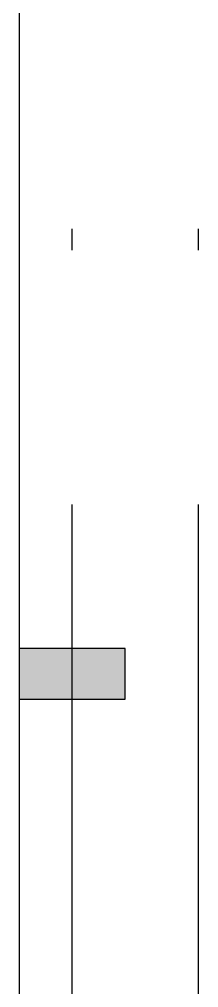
# Model space of a CAD drawing. Header units: metres. Extents: x 0 to 8715937, y -236336 to 216.
# Drawn here: x 109.8 to 110.648, y 95.199 to 99.769 of the extents above; entities that cross this region are included whole.
import ezdxf

# ---------------------------------------------------------------- set-up
doc = ezdxf.new("R2010")
doc.units = ezdxf.units.M
doc.header["$MEASUREMENT"] = 0
doc.linetypes.add('ACAD_ISO10W100', pattern=[18, 12, -3, 0, -3])
for name, color, linetype in [('0-BLOCK-ARQUITECTURA', 7, 'Continuous'), ('0-BLOCK-ESTRUCTURA', 7, 'Continuous'), ('COLUMNAS', 210, 'Continuous'), ('COLUMNAS HATCH', 251, 'Continuous'), ('EJES', 251, 'ACAD_ISO10W100'), ('MURO', 4, 'Continuous')]:
    doc.layers.add(name, color=color, linetype=linetype)

# ---------------------------------------------------------------- blocks, each defined once
blk = doc.blocks.new('DPM-ARQUITECTURA')
at = {"layer": 'MURO', "ltscale": 0.1}
blk.add_line((22.0801, 93.1343), (22.0801, 103.2229), dxfattribs=at)
blk = doc.blocks.new('COLUMNA 0.24 x 0.50')
at = {"layer": 'COLUMNAS HATCH', "ltscale": 0.1}
blk.add_hatch(color=256, dxfattribs=at).paths.add_polyline_path([(0.5, 0), (0.5, -0.24), (0, -0.24), (0, 0)])
at = {"layer": 'COLUMNAS', "ltscale": 0.1}
blk.add_lwpolyline([(0.5, 0), (0.5, -0.24), (0, -0.24), (0, 0)], close=True, dxfattribs=at)
blk = doc.blocks.new('DPM-ESTRUCTURA')
at = {"layer": 'EJES', "ltscale": 0.4}
for p, q in [((22.33, 41.5801), (22.33, 112.3301)), ((22.9278, 41.5801), (22.9278, 112.3301))]:
    blk.add_line(p, q, dxfattribs=at)
at = {"layer": 'COLUMNAS', "xscale": -1}
blk.add_blockref('COLUMNA 0.24 x 0.50', (22.58, 96.8001), dxfattribs=at)

msp = doc.modelspace()

# ---------------------------------------------------------------- block references
at = {"layer": '0-BLOCK-ARQUITECTURA'}
msp.add_blockref('DPM-ARQUITECTURA', (87.72, 0), dxfattribs=at)
at = {"layer": '0-BLOCK-ESTRUCTURA', "ltscale": 0.1}
msp.add_blockref('DPM-ESTRUCTURA', (87.72, 0), dxfattribs=at)

doc.saveas('drawing.dxf')
